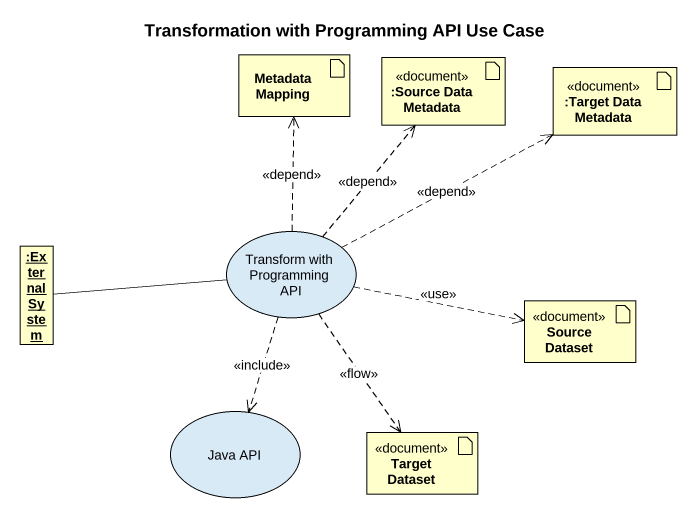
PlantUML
@startuml
title Transformation with Programming API Use Case
allowmixing
hide circle
hide empty members
artifact "Metadata Mapping" as Metadata_Mapping
artifact ":Source Data Metadata" as Source_Data_Metadata <<document>>
artifact ":Target Data Metadata" as Target_Data_Metadata <<document>>
object ":External System" as External_System
usecase "Transform with Programming API" as Transform_with_Programming
artifact "Source Dataset" as Source_Dataset <<document>>
usecase "Java API" as Java_API
artifact "Target Dataset" as Target_Dataset <<document>>
External_System -right- Transform_with_Programming
Transform_with_Programming .up.> Metadata_Mapping : <<depend>>
Transform_with_Programming .up.> Source_Data_Metadata : <<depend>>
Transform_with_Programming .right.> Target_Data_Metadata : <<depend>>
Transform_with_Programming .right.> Source_Dataset : <<use>>
Transform_with_Programming ..> Java_API : <<include>>
Transform_with_Programming ..> Target_Dataset : <<flow>>
@enduml
